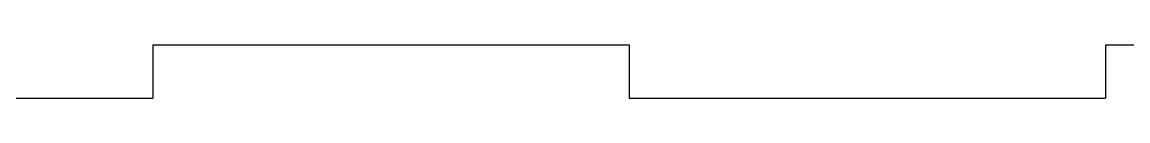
# Model space of a CAD drawing. Header units: metres. Extents: x -544 to 104, y 0 to 186.
# Drawn here: x -386.6 to -303.9, y 182 to 186 of the extents above; entities that cross this region are included whole.
import ezdxf

# ---------------------------------------------------------------- set-up
doc = ezdxf.new("R2010")
doc.units = ezdxf.units.M

msp = doc.modelspace()

# ---------------------------------------------------------------- linework, layer by layer
at = {"layer": 'GROUP3'}
for p, q in [((-376.8, 186), (-341.2, 186)), ((-376.8, 186), (-376.8, 182)), ((-341.2, 186), (-341.2, 182)), ((-305.6, 186), (-270, 186)), ((-305.6, 186), (-305.6, 182)), ((-412.4, 182), (-376.8, 182)), ((-341.2, 182), (-305.6, 182))]:
    msp.add_line(p, q, dxfattribs=at)

doc.saveas('drawing.dxf')
